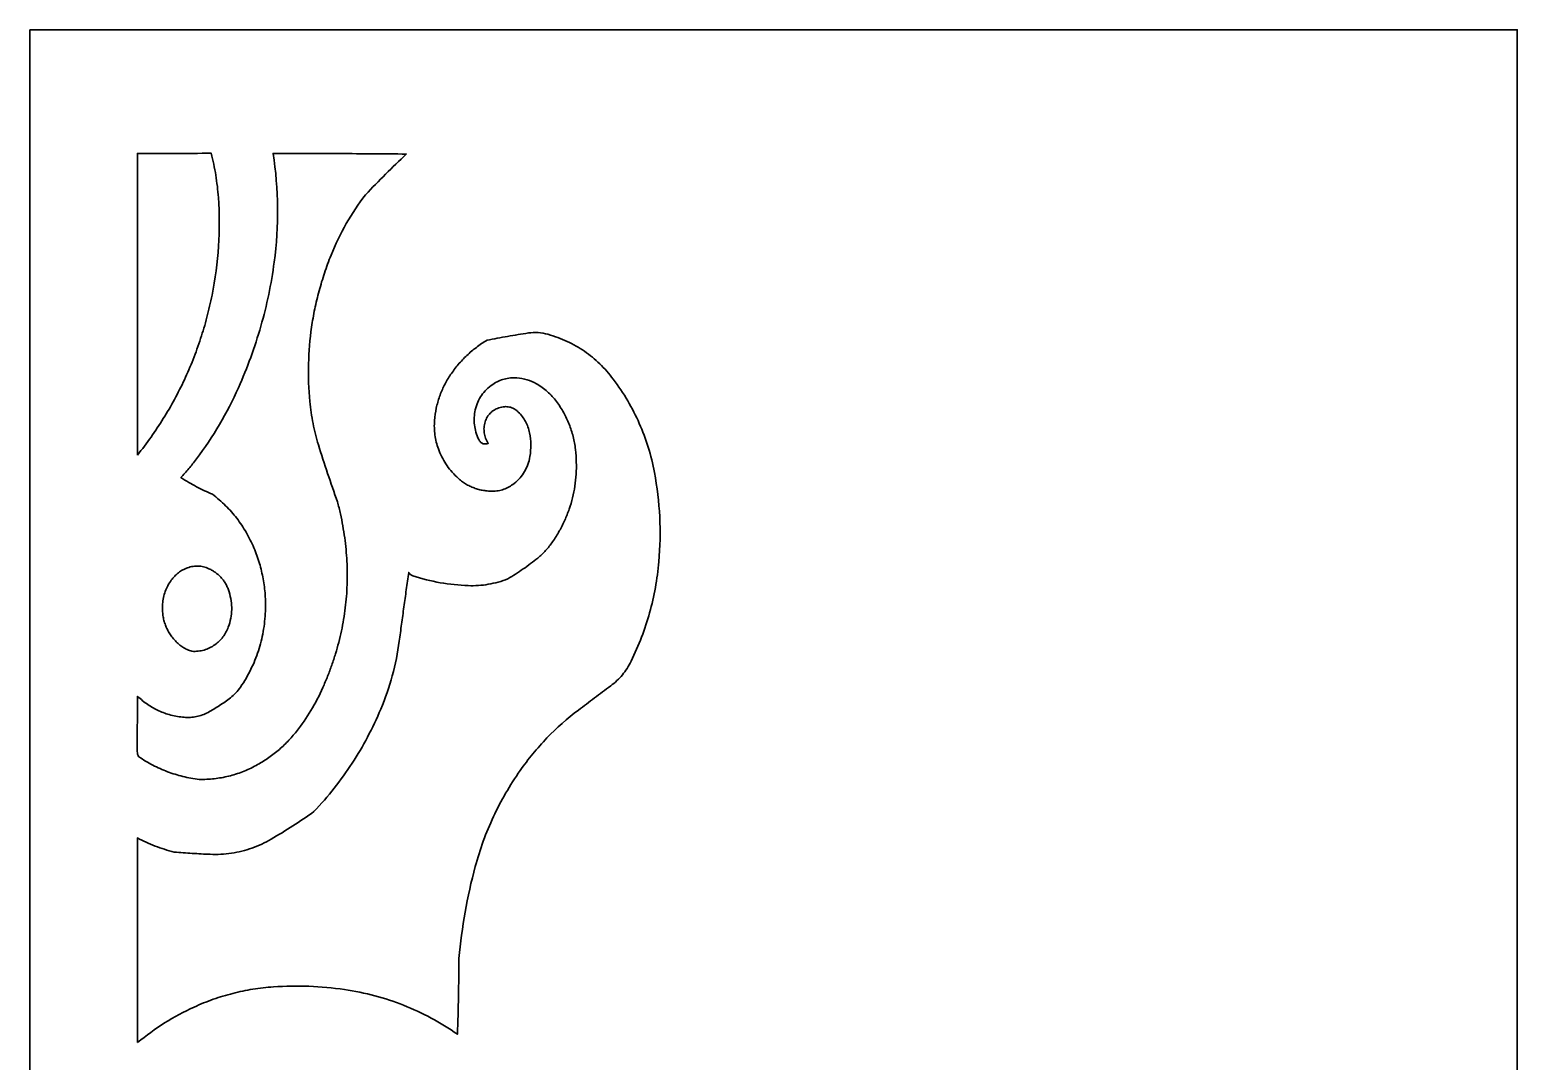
# Model space of a CAD drawing. Header units: centimetres. Extents: x 1.5 to 6.5, y -9 to 9.
# Drawn here: x 1.5 to 6.51, y 5.53 to 9 of the extents above; entities that cross this region are included whole.
import ezdxf

# ---------------------------------------------------------------- set-up
doc = ezdxf.new("R2010")
doc.units = ezdxf.units.CM
doc.header["$MEASUREMENT"] = 0
doc.layers.add('layer 1', color=7, linetype='Continuous')

msp = doc.modelspace()

# ---------------------------------------------------------------- linework, layer by layer
at = {"layer": 'layer 1', "color": 250, "lineweight": 30}
for points, knots in [([(1.50051, 9.00077), (1.50051, 9.00077), (1.50051, -9.00021), (1.50051, -9.00021), (1.50051, -9.00021), (1.50051, -9.00021), (6.50546, -9.00021), (6.50546, -9.00021), (6.50546, -9.00021), (6.50546, -9.00021), (6.50546, 9.00077), (6.50546, 9.00077), (6.50546, 9.00077), (6.50546, 9.00077), (1.50051, 9.00077), (1.50051, 9.00077)], [0, 0, 0, 0, 0.2, 0.2, 0.2, 0.2, 0.4, 0.4, 0.4, 0.4, 0.6, 0.6, 0.6, 0.6, 1, 1, 1, 1]), ([(2.07033, 6.47907), (2.05192, 6.48133), (2.03366, 6.48469), (2.01564, 6.48911), (2.01564, 6.48911), (1.99814, 6.49341), (1.98088, 6.49875), (1.964, 6.50511), (1.964, 6.50511), (1.9471, 6.51145), (1.93063, 6.51883), (1.91463, 6.52716), (1.91463, 6.52716), (1.89815, 6.53575), (1.8822, 6.54527), (1.86684, 6.55572), (1.86684, 6.55572), (1.86539, 6.55839), (1.86429, 6.56123), (1.86353, 6.56417), (1.86353, 6.56417), (1.86281, 6.56697), (1.86245, 6.56986), (1.86245, 6.57277), (1.86245, 6.57277), (1.86245, 6.57277), (1.86335, 6.75895), (1.86335, 6.75895), (1.86335, 6.75895), (1.86882, 6.75371), (1.87449, 6.74871), (1.88034, 6.74391), (1.88034, 6.74391), (1.88596, 6.73934), (1.89177, 6.73502), (1.89775, 6.73092), (1.89775, 6.73092), (1.90371, 6.72684), (1.90988, 6.723), (1.91617, 6.71944), (1.91617, 6.71944), (1.92238, 6.71592), (1.92875, 6.71269), (1.93525, 6.70976), (1.93525, 6.70976), (1.94813, 6.70391), (1.96154, 6.69918), (1.97525, 6.69566), (1.97525, 6.69566), (1.9898, 6.69192), (2.00461, 6.68936), (2.01956, 6.68806), (2.01956, 6.68806), (2.02678, 6.68741), (2.03402, 6.6873), (2.04126, 6.68768), (2.04126, 6.68768), (2.04807, 6.68804), (2.05486, 6.68891), (2.06154, 6.6903), (2.06154, 6.6903), (2.06824, 6.69167), (2.07481, 6.69355), (2.08122, 6.69593), (2.08122, 6.69593), (2.08783, 6.69837), (2.09424, 6.70129), (2.10043, 6.70467), (2.10043, 6.70467), (2.11365, 6.71191), (2.1266, 6.71966), (2.13927, 6.72787), (2.13927, 6.72787), (2.15184, 6.73603), (2.1641, 6.74465), (2.17602, 6.75373), (2.17602, 6.75373), (2.18248, 6.75864), (2.18853, 6.76409), (2.19406, 6.76998), (2.19406, 6.76998), (2.19978, 6.77608), (2.205, 6.7826), (2.20966, 6.78952), (2.20966, 6.78952), (2.22264, 6.8088), (2.23432, 6.82895), (2.24458, 6.84981), (2.24458, 6.84981), (2.25442, 6.86978), (2.26285, 6.89042), (2.26977, 6.91158), (2.26977, 6.91158), (2.27672, 6.93276), (2.28214, 6.95437), (2.28604, 6.97631), (2.28604, 6.97631), (2.29006, 6.99901), (2.29252, 7.02196), (2.29342, 7.045), (2.29342, 7.045), (2.29414, 7.06334), (2.29387, 7.08169), (2.29259, 7.1), (2.29259, 7.1), (2.29136, 7.11791), (2.28911, 7.13573), (2.28591, 7.15339), (2.28591, 7.15339), (2.2827, 7.17105), (2.27854, 7.18853), (2.2734, 7.20572), (2.2734, 7.20572), (2.26814, 7.22338), (2.26193, 7.24073), (2.2548, 7.25772), (2.2548, 7.25772), (2.24723, 7.2758), (2.23851, 7.29338), (2.22869, 7.31032), (2.22869, 7.31032), (2.21921, 7.32668), (2.20868, 7.34241), (2.19711, 7.35738), (2.19711, 7.35738), (2.18557, 7.37236), (2.17304, 7.38654), (2.15962, 7.39986), (2.15962, 7.39986), (2.14572, 7.41362), (2.13097, 7.42648), (2.11546, 7.43836), (2.11546, 7.43836), (2.10643, 7.44215), (2.09749, 7.44614), (2.08864, 7.45033), (2.08864, 7.45033), (2.0796, 7.45461), (2.07064, 7.45907), (2.06179, 7.46373), (2.06179, 7.46373), (2.05293, 7.46839), (2.04419, 7.47323), (2.03554, 7.47828), (2.03554, 7.47828), (2.02664, 7.48343), (2.01786, 7.48879), (2.00918, 7.49432), (2.00918, 7.49432), (2.01371, 7.49919), (2.01815, 7.50412), (2.02254, 7.50912), (2.02254, 7.50912), (2.027, 7.51423), (2.03142, 7.51938), (2.03577, 7.5246), (2.03577, 7.5246), (2.04011, 7.52983), (2.04437, 7.53509), (2.04859, 7.54043), (2.04859, 7.54043), (2.05289, 7.54587), (2.05712, 7.55139), (2.06129, 7.55694), (2.06129, 7.55694), (2.0892, 7.59419), (2.11504, 7.63297), (2.13868, 7.67306), (2.13868, 7.67306), (2.16228, 7.71311), (2.18364, 7.75444), (2.20267, 7.79685), (2.20267, 7.79685), (2.23273, 7.86386), (2.25792, 7.93293), (2.27807, 8.00358), (2.27807, 8.00358), (2.29819, 8.07418), (2.31321, 8.14612), (2.323, 8.21887), (2.323, 8.21887), (2.33121, 8.2797), (2.33499, 8.34102), (2.33437, 8.40238), (2.33437, 8.40238), (2.33374, 8.4635), (2.32869, 8.52448), (2.31928, 8.58489), (2.31928, 8.58489), (2.39403, 8.58484), (2.46877, 8.58462), (2.54352, 8.58426), (2.54352, 8.58426), (2.61819, 8.58388), (2.69287, 8.58334), (2.76755, 8.58262), (2.76755, 8.58262), (2.744, 8.56048), (2.72078, 8.53798), (2.69787, 8.51516), (2.69787, 8.51516), (2.67501, 8.49235), (2.65246, 8.46922), (2.63028, 8.44575), (2.63028, 8.44575), (2.60643, 8.41493), (2.58478, 8.38248), (2.56546, 8.34864), (2.56546, 8.34864), (2.54598, 8.3145), (2.52888, 8.27909), (2.51429, 8.2426), (2.51429, 8.2426), (2.50636, 8.22277), (2.49901, 8.20271), (2.49222, 8.18243), (2.49222, 8.18243), (2.48558, 8.16262), (2.47955, 8.14262), (2.47408, 8.12245), (2.47408, 8.12245), (2.46864, 8.10228), (2.4638, 8.08195), (2.45956, 8.06149), (2.45956, 8.06149), (2.45537, 8.04123), (2.45178, 8.02083), (2.44882, 8.00033), (2.44882, 8.00033), (2.44293, 7.95949), (2.43948, 7.91832), (2.43854, 7.87706), (2.43854, 7.87706), (2.43757, 7.83475), (2.4391, 7.79241), (2.44311, 7.75027), (2.44311, 7.75027), (2.44546, 7.72549), (2.44907, 7.70085), (2.45389, 7.67642), (2.45389, 7.67642), (2.45866, 7.65226), (2.46467, 7.62835), (2.47186, 7.60477), (2.47186, 7.60477), (2.48173, 7.57252), (2.49199, 7.5404), (2.50268, 7.5084), (2.50268, 7.5084), (2.51337, 7.47644), (2.52449, 7.44459), (2.53601, 7.41292), (2.53601, 7.41292), (2.53955, 7.39945), (2.54282, 7.38592), (2.54583, 7.37233), (2.54583, 7.37233), (2.54876, 7.35909), (2.55143, 7.34578), (2.55383, 7.33242), (2.55383, 7.33242), (2.55622, 7.31908), (2.55833, 7.30568), (2.56017, 7.29223), (2.56017, 7.29223), (2.56198, 7.27905), (2.56351, 7.26585), (2.56476, 7.25261), (2.56476, 7.25261), (2.56727, 7.22618), (2.56864, 7.19965), (2.56887, 7.17311), (2.56887, 7.17311), (2.56909, 7.14705), (2.56817, 7.12098), (2.56613, 7.095), (2.56613, 7.095), (2.56407, 7.06903), (2.56086, 7.04316), (2.55656, 7.01746), (2.55656, 7.01746), (2.55217, 6.99146), (2.54668, 6.96564), (2.54007, 6.94011), (2.54007, 6.94011), (2.53675, 6.92734), (2.53319, 6.91461), (2.52933, 6.90197), (2.52933, 6.90197), (2.52541, 6.88912), (2.52122, 6.87635), (2.51678, 6.86369), (2.51678, 6.86369), (2.51232, 6.851), (2.50761, 6.83843), (2.50264, 6.82594), (2.50264, 6.82594), (2.49755, 6.81317), (2.49222, 6.80048), (2.48661, 6.78793), (2.48661, 6.78793), (2.47482, 6.76146), (2.46142, 6.73573), (2.44649, 6.7109), (2.44649, 6.7109), (2.43184, 6.68654), (2.41565, 6.66312), (2.39806, 6.64077), (2.39806, 6.64077), (2.38876, 6.62896), (2.37888, 6.61762), (2.36843, 6.6068), (2.36843, 6.6068), (2.35819, 6.59617), (2.34741, 6.58609), (2.33611, 6.57656), (2.33611, 6.57656), (2.32484, 6.56706), (2.31307, 6.55812), (2.30088, 6.54978), (2.30088, 6.54978), (2.28842, 6.54128), (2.27551, 6.5334), (2.26226, 6.52616), (2.26226, 6.52616), (2.24743, 6.51807), (2.23208, 6.51092), (2.21632, 6.50477), (2.21632, 6.50477), (2.20106, 6.49884), (2.18544, 6.49388), (2.16952, 6.48998), (2.16952, 6.48998), (2.15361, 6.48608), (2.13745, 6.48321), (2.12118, 6.48142), (2.12118, 6.48142), (2.1043, 6.47956), (2.08731, 6.47878), (2.07033, 6.47907)], [0, 0, 0, 0, 0.0116279, 0.0116279, 0.0116279, 0.0116279, 0.0232558, 0.0232558, 0.0232558, 0.0232558, 0.0348837, 0.0348837, 0.0348837, 0.0348837, 0.0465116, 0.0465116, 0.0465116, 0.0465116, 0.0581395, 0.0581395, 0.0581395, 0.0581395, 0.0697674, 0.0697674, 0.0697674, 0.0697674, 0.0813953, 0.0813953, 0.0813953, 0.0813953, 0.0930233, 0.0930233, 0.0930233, 0.0930233, 0.1046512, 0.1046512, 0.1046512, 0.1046512, 0.1162791, 0.1162791, 0.1162791, 0.1162791, 0.127907, 0.127907, 0.127907, 0.127907, 0.1395349, 0.1395349, 0.1395349, 0.1395349, 0.1511628, 0.1511628, 0.1511628, 0.1511628, 0.1627907, 0.1627907, 0.1627907, 0.1627907, 0.1744186, 0.1744186, 0.1744186, 0.1744186, 0.1860465, 0.1860465, 0.1860465, 0.1860465, 0.1976744, 0.1976744, 0.1976744, 0.1976744, 0.2093023, 0.2093023, 0.2093023, 0.2093023, 0.2209302, 0.2209302, 0.2209302, 0.2209302, 0.2325581, 0.2325581, 0.2325581, 0.2325581, 0.244186, 0.244186, 0.244186, 0.244186, 0.255814, 0.255814, 0.255814, 0.255814, 0.2674419, 0.2674419, 0.2674419, 0.2674419, 0.2790698, 0.2790698, 0.2790698, 0.2790698, 0.2906977, 0.2906977, 0.2906977, 0.2906977, 0.3023256, 0.3023256, 0.3023256, 0.3023256, 0.3139535, 0.3139535, 0.3139535, 0.3139535, 0.3255814, 0.3255814, 0.3255814, 0.3255814, 0.3372093, 0.3372093, 0.3372093, 0.3372093, 0.3488372, 0.3488372, 0.3488372, 0.3488372, 0.3604651, 0.3604651, 0.3604651, 0.3604651, 0.372093, 0.372093, 0.372093, 0.372093, 0.3837209, 0.3837209, 0.3837209, 0.3837209, 0.3953488, 0.3953488, 0.3953488, 0.3953488, 0.4069767, 0.4069767, 0.4069767, 0.4069767, 0.4186047, 0.4186047, 0.4186047, 0.4186047, 0.4302326, 0.4302326, 0.4302326, 0.4302326, 0.4418605, 0.4418605, 0.4418605, 0.4418605, 0.4534884, 0.4534884, 0.4534884, 0.4534884, 0.4651163, 0.4651163, 0.4651163, 0.4651163, 0.4767442, 0.4767442, 0.4767442, 0.4767442, 0.4883721, 0.4883721, 0.4883721, 0.4883721, 0.5, 0.5, 0.5, 0.5, 0.5116279, 0.5116279, 0.5116279, 0.5116279, 0.5232558, 0.5232558, 0.5232558, 0.5232558, 0.5348837, 0.5348837, 0.5348837, 0.5348837, 0.5465116, 0.5465116, 0.5465116, 0.5465116, 0.5581395, 0.5581395, 0.5581395, 0.5581395, 0.5697674, 0.5697674, 0.5697674, 0.5697674, 0.5813953, 0.5813953, 0.5813953, 0.5813953, 0.5930233, 0.5930233, 0.5930233, 0.5930233, 0.6046512, 0.6046512, 0.6046512, 0.6046512, 0.6162791, 0.6162791, 0.6162791, 0.6162791, 0.627907, 0.627907, 0.627907, 0.627907, 0.6395349, 0.6395349, 0.6395349, 0.6395349, 0.6511628, 0.6511628, 0.6511628, 0.6511628, 0.6627907, 0.6627907, 0.6627907, 0.6627907, 0.6744186, 0.6744186, 0.6744186, 0.6744186, 0.6860465, 0.6860465, 0.6860465, 0.6860465, 0.6976744, 0.6976744, 0.6976744, 0.6976744, 0.7093023, 0.7093023, 0.7093023, 0.7093023, 0.7209302, 0.7209302, 0.7209302, 0.7209302, 0.7325581, 0.7325581, 0.7325581, 0.7325581, 0.744186, 0.744186, 0.744186, 0.744186, 0.755814, 0.755814, 0.755814, 0.755814, 0.7674419, 0.7674419, 0.7674419, 0.7674419, 0.7790698, 0.7790698, 0.7790698, 0.7790698, 0.7906977, 0.7906977, 0.7906977, 0.7906977, 0.8023256, 0.8023256, 0.8023256, 0.8023256, 0.8139535, 0.8139535, 0.8139535, 0.8139535, 0.8255814, 0.8255814, 0.8255814, 0.8255814, 0.8372093, 0.8372093, 0.8372093, 0.8372093, 0.8488372, 0.8488372, 0.8488372, 0.8488372, 0.8604651, 0.8604651, 0.8604651, 0.8604651, 0.872093, 0.872093, 0.872093, 0.872093, 0.8837209, 0.8837209, 0.8837209, 0.8837209, 0.8953488, 0.8953488, 0.8953488, 0.8953488, 0.9069767, 0.9069767, 0.9069767, 0.9069767, 0.9186047, 0.9186047, 0.9186047, 0.9186047, 0.9302326, 0.9302326, 0.9302326, 0.9302326, 0.9418605, 0.9418605, 0.9418605, 0.9418605, 0.9534884, 0.9534884, 0.9534884, 0.9534884, 0.9651163, 0.9651163, 0.9651163, 0.9651163, 0.9767442, 0.9767442, 0.9767442, 0.9767442, 1, 1, 1, 1]), ([(1.8629, 7.57019), (1.8629, 7.57019), (1.86292, 8.58502), (1.86292, 8.58502), (1.86292, 8.58502), (1.90421, 8.58498), (1.94549, 8.58495), (1.98677, 8.585), (1.98677, 8.585), (2.02826, 8.58502), (2.06974, 8.58509), (2.11123, 8.5852), (2.11123, 8.5852), (2.11741, 8.56088), (2.1225, 8.53632), (2.12649, 8.51155), (2.12649, 8.51155), (2.1305, 8.48661), (2.13339, 8.46148), (2.13519, 8.43629), (2.13519, 8.43629), (2.13904, 8.38172), (2.1392, 8.32696), (2.13564, 8.27237), (2.13564, 8.27237), (2.13203, 8.21714), (2.12472, 8.16221), (2.11376, 8.10795), (2.11376, 8.10795), (2.10872, 8.08298), (2.10296, 8.05815), (2.09648, 8.03352), (2.09648, 8.03352), (2.09016, 8.00943), (2.08312, 7.98551), (2.07537, 7.96185), (2.07537, 7.96185), (2.06764, 7.93816), (2.05919, 7.91473), (2.05004, 7.89156), (2.05004, 7.89156), (2.04097, 7.86859), (2.03119, 7.84588), (2.02077, 7.82352), (2.02077, 7.82352), (2.01033, 7.80113), (1.99921, 7.77907), (1.98742, 7.75736), (1.98742, 7.75736), (1.97559, 7.73553), (1.96308, 7.71403), (1.94995, 7.69296), (1.94995, 7.69296), (1.93679, 7.67187), (1.92303, 7.65117), (1.90867, 7.63091), (1.90867, 7.63091), (1.89401, 7.61022), (1.87874, 7.58998), (1.8629, 7.57019)], [0, 0, 0, 0, 0.0625, 0.0625, 0.0625, 0.0625, 0.125, 0.125, 0.125, 0.125, 0.1875, 0.1875, 0.1875, 0.1875, 0.25, 0.25, 0.25, 0.25, 0.3125, 0.3125, 0.3125, 0.3125, 0.375, 0.375, 0.375, 0.375, 0.4375, 0.4375, 0.4375, 0.4375, 0.5, 0.5, 0.5, 0.5, 0.5625, 0.5625, 0.5625, 0.5625, 0.625, 0.625, 0.625, 0.625, 0.6875, 0.6875, 0.6875, 0.6875, 0.75, 0.75, 0.75, 0.75, 0.8125, 0.8125, 0.8125, 0.8125, 0.875, 0.875, 0.875, 0.875, 1, 1, 1, 1]), ([(1.8629, 5.59374), (1.8629, 5.59374), (1.86292, 5.93792), (1.86292, 5.93792), (1.86292, 5.93792), (1.86292, 5.93792), (1.86276, 6.28218), (1.86276, 6.28218), (1.86276, 6.28218), (1.87231, 6.27707), (1.88199, 6.27227), (1.89183, 6.26779), (1.89183, 6.26779), (1.90185, 6.26321), (1.91203, 6.25896), (1.92231, 6.25501), (1.92231, 6.25501), (1.93262, 6.25107), (1.94302, 6.24746), (1.95356, 6.24416), (1.95356, 6.24416), (1.96443, 6.24074), (1.97541, 6.23764), (1.98646, 6.23489), (1.98646, 6.23489), (2.00665, 6.23312), (2.02685, 6.23159), (2.04706, 6.23031), (2.04706, 6.23031), (2.06737, 6.22901), (2.0877, 6.22798), (2.108, 6.22718), (2.108, 6.22718), (2.1318, 6.22626), (2.15563, 6.22756), (2.17916, 6.2311), (2.17916, 6.2311), (2.20269, 6.23462), (2.22584, 6.24038), (2.24828, 6.24824), (2.24828, 6.24824), (2.25949, 6.25217), (2.27049, 6.25663), (2.28125, 6.2616), (2.28125, 6.2616), (2.29198, 6.26655), (2.30247, 6.27202), (2.31267, 6.27796), (2.31267, 6.27796), (2.33737, 6.29237), (2.36175, 6.30734), (2.3858, 6.32285), (2.3858, 6.32285), (2.40985, 6.33836), (2.43354, 6.35441), (2.45689, 6.371), (2.45689, 6.371), (2.48078, 6.3963), (2.50358, 6.42268), (2.52514, 6.45), (2.52514, 6.45), (2.54634, 6.47685), (2.56631, 6.50464), (2.58498, 6.53328), (2.58498, 6.53328), (2.60367, 6.56195), (2.62104, 6.59142), (2.63704, 6.62163), (2.63704, 6.62163), (2.65329, 6.65229), (2.66817, 6.68367), (2.68162, 6.71565), (2.68162, 6.71565), (2.697, 6.75221), (2.70995, 6.78975), (2.72035, 6.82801), (2.72035, 6.82801), (2.7307, 6.86602), (2.7385, 6.90466), (2.7437, 6.9437), (2.7437, 6.9437), (2.74626, 6.96291), (2.74884, 6.98211), (2.75146, 7.00132), (2.75146, 7.00132), (2.75406, 7.02062), (2.7567, 7.03989), (2.75937, 7.05919), (2.75937, 7.05919), (2.76204, 7.07849), (2.76473, 7.09776), (2.76744, 7.11704), (2.76744, 7.11704), (2.77015, 7.1364), (2.77291, 7.15576), (2.77569, 7.17513), (2.77569, 7.17513), (2.7771, 7.17251), (2.779, 7.17017), (2.78131, 7.16827), (2.78131, 7.16827), (2.7836, 7.16634), (2.78627, 7.16489), (2.78911, 7.16397), (2.78911, 7.16397), (2.81941, 7.15415), (2.85036, 7.14644), (2.88172, 7.1409), (2.88172, 7.1409), (2.91292, 7.13539), (2.94447, 7.13205), (2.97612, 7.13091), (2.97612, 7.13091), (2.99864, 7.1301), (3.02121, 7.1316), (3.04342, 7.13544), (3.04342, 7.13544), (3.06599, 7.13931), (3.08811, 7.14545), (3.10945, 7.15379), (3.10945, 7.15379), (3.12689, 7.16428), (3.14397, 7.17535), (3.16066, 7.18698), (3.16066, 7.18698), (3.17738, 7.19866), (3.19372, 7.21092), (3.20959, 7.2237), (3.20959, 7.2237), (3.21909, 7.23134), (3.22799, 7.2397), (3.23624, 7.24869), (3.23624, 7.24869), (3.2448, 7.25803), (3.25267, 7.268), (3.25979, 7.27849), (3.25979, 7.27849), (3.26777, 7.29026), (3.27528, 7.30236), (3.28225, 7.31476), (3.28225, 7.31476), (3.28888, 7.32655), (3.29502, 7.33863), (3.30061, 7.35095), (3.30061, 7.35095), (3.30619, 7.36328), (3.31121, 7.37583), (3.31567, 7.38863), (3.31567, 7.38863), (3.32004, 7.40116), (3.3238, 7.41389), (3.32701, 7.42677), (3.32701, 7.42677), (3.33019, 7.43966), (3.33279, 7.45268), (3.33476, 7.46582), (3.33476, 7.46582), (3.33678, 7.47913), (3.33819, 7.49253), (3.339, 7.50598), (3.339, 7.50598), (3.33978, 7.51943), (3.33998, 7.53292), (3.33958, 7.54639), (3.33958, 7.54639), (3.33918, 7.56049), (3.33817, 7.57456), (3.33656, 7.58857), (3.33656, 7.58857), (3.33485, 7.60347), (3.33221, 7.61824), (3.32862, 7.63279), (3.32862, 7.63279), (3.32517, 7.64675), (3.32078, 7.66047), (3.31551, 7.67382), (3.31551, 7.67382), (3.31022, 7.6872), (3.30406, 7.7002), (3.29702, 7.71275), (3.29702, 7.71275), (3.28978, 7.72566), (3.28171, 7.73808), (3.27286, 7.74994), (3.27286, 7.74994), (3.26374, 7.76213), (3.25341, 7.77338), (3.242, 7.78347), (3.242, 7.78347), (3.23066, 7.79351), (3.21831, 7.80234), (3.20517, 7.80982), (3.20517, 7.80982), (3.19522, 7.81549), (3.18469, 7.82002), (3.17375, 7.82331), (3.17375, 7.82331), (3.16257, 7.82668), (3.15107, 7.82878), (3.13944, 7.82964), (3.13944, 7.82964), (3.13215, 7.83015), (3.12487, 7.83008), (3.11761, 7.82941), (3.11761, 7.82941), (3.11071, 7.82881), (3.10389, 7.82757), (3.09719, 7.8258), (3.09719, 7.8258), (3.09051, 7.82401), (3.08399, 7.82166), (3.07772, 7.81877), (3.07772, 7.81877), (3.07104, 7.81569), (3.0646, 7.81209), (3.05851, 7.80798), (3.05851, 7.80798), (3.0508, 7.80283), (3.04358, 7.79696), (3.03692, 7.79048), (3.03692, 7.79048), (3.03078, 7.7845), (3.02525, 7.77793), (3.02038, 7.77085), (3.02038, 7.77085), (3.01552, 7.76379), (3.0114, 7.75626), (3.00801, 7.74839), (3.00801, 7.74839), (3.0044, 7.73994), (3.00156, 7.73118), (2.99956, 7.72221), (2.99956, 7.72221), (2.99766, 7.71379), (2.99649, 7.70522), (2.996, 7.6966), (2.996, 7.6966), (2.99555, 7.6883), (2.99582, 7.67999), (2.99678, 7.67174), (2.99678, 7.67174), (2.99777, 7.66349), (2.99945, 7.65533), (3.0018, 7.64738), (3.0018, 7.64738), (3.00434, 7.63879), (3.00752, 7.63043), (3.01137, 7.62234), (3.01137, 7.62234), (3.01218, 7.62066), (3.0131, 7.61903), (3.01413, 7.61748), (3.01413, 7.61748), (3.01498, 7.6162), (3.01595, 7.61499), (3.017, 7.61389), (3.017, 7.61389), (3.01805, 7.6128), (3.01922, 7.61179), (3.02047, 7.61094), (3.02047, 7.61094), (3.02162, 7.61013), (3.02285, 7.60946), (3.02417, 7.60894), (3.02417, 7.60894), (3.02547, 7.6084), (3.02682, 7.60802), (3.02821, 7.6078), (3.02821, 7.6078), (3.02975, 7.60755), (3.0313, 7.60744), (3.03287, 7.60748), (3.03287, 7.60748), (3.03365, 7.60753), (3.03444, 7.60757), (3.03522, 7.60766), (3.03522, 7.60766), (3.03607, 7.60778), (3.03692, 7.60791), (3.03778, 7.60809), (3.03778, 7.60809), (3.03863, 7.60825), (3.03948, 7.60845), (3.04031, 7.60869), (3.04031, 7.60869), (3.04125, 7.60894), (3.04217, 7.60923), (3.04309, 7.60955), (3.04309, 7.60955), (3.04129, 7.61241), (3.03961, 7.61535), (3.03811, 7.61835), (3.03811, 7.61835), (3.0367, 7.62116), (3.03542, 7.62402), (3.0343, 7.62696), (3.0343, 7.62696), (3.0332, 7.62987), (3.03224, 7.63288), (3.03146, 7.6359), (3.03146, 7.6359), (3.03069, 7.63884), (3.03011, 7.6418), (3.02969, 7.6448), (3.02969, 7.6448), (3.02883, 7.65074), (3.02865, 7.65675), (3.02917, 7.66271), (3.02917, 7.66271), (3.02971, 7.66921), (3.03094, 7.67562), (3.03282, 7.68183), (3.03282, 7.68183), (3.03453, 7.68754), (3.0369, 7.69303), (3.03988, 7.69819), (3.03988, 7.69819), (3.04257, 7.70287), (3.04584, 7.70717), (3.04961, 7.71101), (3.04961, 7.71101), (3.05154, 7.71296), (3.05358, 7.71477), (3.05573, 7.71648), (3.05573, 7.71648), (3.05797, 7.71822), (3.0603, 7.71986), (3.06274, 7.72134), (3.06274, 7.72134), (3.06519, 7.72282), (3.06772, 7.72414), (3.0703, 7.72535), (3.0703, 7.72535), (3.07314, 7.72665), (3.07606, 7.72782), (3.07904, 7.72882), (3.07904, 7.72882), (3.08218, 7.72988), (3.08538, 7.73077), (3.08863, 7.73147), (3.08863, 7.73147), (3.0915, 7.7321), (3.09441, 7.73252), (3.09733, 7.73277), (3.09733, 7.73277), (3.10024, 7.73302), (3.10318, 7.73306), (3.10611, 7.7329), (3.10611, 7.7329), (3.10885, 7.73272), (3.11158, 7.73237), (3.11429, 7.73178), (3.11429, 7.73178), (3.11698, 7.73122), (3.11963, 7.73044), (3.1222, 7.72945), (3.1222, 7.72945), (3.12485, 7.72844), (3.12743, 7.72723), (3.12989, 7.72584), (3.12989, 7.72584), (3.13238, 7.72445), (3.13475, 7.72289), (3.13702, 7.72116), (3.13702, 7.72116), (3.13953, 7.71923), (3.14193, 7.71717), (3.14417, 7.71495), (3.14417, 7.71495), (3.14914, 7.71007), (3.15376, 7.70482), (3.15797, 7.69929), (3.15797, 7.69929), (3.16199, 7.69402), (3.16557, 7.68846), (3.16875, 7.68263), (3.16875, 7.68263), (3.17191, 7.67683), (3.17463, 7.67078), (3.17687, 7.66457), (3.17687, 7.66457), (3.17922, 7.65809), (3.18106, 7.65146), (3.18243, 7.64473), (3.18243, 7.64473), (3.18505, 7.63176), (3.18646, 7.61858), (3.18662, 7.60533), (3.18662, 7.60533), (3.18677, 7.59177), (3.18568, 7.57824), (3.18337, 7.56488), (3.18337, 7.56488), (3.1818, 7.55573), (3.17942, 7.54675), (3.17628, 7.53803), (3.17628, 7.53803), (3.17335, 7.52989), (3.16967, 7.52205), (3.16528, 7.51459), (3.16528, 7.51459), (3.16089, 7.50712), (3.15582, 7.50011), (3.15013, 7.49358), (3.15013, 7.49358), (3.14406, 7.48664), (3.13738, 7.48025), (3.13018, 7.47447), (3.13018, 7.47447), (3.12487, 7.47019), (3.11922, 7.46635), (3.11326, 7.46301), (3.11326, 7.46301), (3.10766, 7.45988), (3.10179, 7.45723), (3.09571, 7.4551), (3.09571, 7.4551), (3.08964, 7.45297), (3.08339, 7.45138), (3.07704, 7.45035), (3.07704, 7.45035), (3.0703, 7.44925), (3.06348, 7.44872), (3.05665, 7.44876), (3.05665, 7.44876), (3.05087, 7.44876), (3.04511, 7.44905), (3.03937, 7.44957), (3.03937, 7.44957), (3.03394, 7.45008), (3.02852, 7.45082), (3.02316, 7.45183), (3.02316, 7.45183), (3.01781, 7.45284), (3.0125, 7.45409), (3.00725, 7.45562), (3.00725, 7.45562), (3.00212, 7.45712), (2.99705, 7.45885), (2.9921, 7.46084), (2.9921, 7.46084), (2.98715, 7.46281), (2.98228, 7.46505), (2.97753, 7.46752), (2.97753, 7.46752), (2.97271, 7.47003), (2.96801, 7.47279), (2.96346, 7.47574), (2.96346, 7.47574), (2.95888, 7.47873), (2.95447, 7.48191), (2.95021, 7.48529), (2.95021, 7.48529), (2.94573, 7.48886), (2.94138, 7.49262), (2.93723, 7.49657), (2.93723, 7.49657), (2.93022, 7.50324), (2.92359, 7.5103), (2.91735, 7.5177), (2.91735, 7.5177), (2.91135, 7.52487), (2.90577, 7.53236), (2.90064, 7.54016), (2.90064, 7.54016), (2.8955, 7.54798), (2.89084, 7.55607), (2.88665, 7.56443), (2.88665, 7.56443), (2.88239, 7.57292), (2.8786, 7.58169), (2.87535, 7.59063), (2.87535, 7.59063), (2.86982, 7.60585), (2.86592, 7.6216), (2.86377, 7.63765), (2.86377, 7.63765), (2.86159, 7.65374), (2.86114, 7.67001), (2.86247, 7.6862), (2.86247, 7.6862), (2.86359, 7.70025), (2.8656, 7.71419), (2.8685, 7.728), (2.8685, 7.728), (2.87128, 7.74126), (2.87491, 7.75435), (2.87941, 7.76715), (2.87941, 7.76715), (2.88389, 7.77995), (2.8892, 7.79245), (2.89532, 7.80456), (2.89532, 7.80456), (2.90162, 7.81704), (2.90873, 7.8291), (2.91657, 7.84066), (2.91657, 7.84066), (2.92455, 7.85247), (2.9332, 7.86386), (2.94241, 7.87473), (2.94241, 7.87473), (2.95147, 7.88542), (2.9611, 7.89557), (2.97126, 7.90519), (2.97126, 7.90519), (2.98143, 7.91482), (2.99212, 7.92388), (3.00326, 7.93233), (3.00326, 7.93233), (3.01474, 7.94102), (3.02666, 7.94909), (3.03901, 7.95651), (3.03901, 7.95651), (3.06212, 7.96106), (3.08527, 7.96534), (3.10846, 7.96935), (3.10846, 7.96935), (3.1318, 7.97341), (3.15519, 7.97722), (3.17862, 7.98078), (3.17862, 7.98078), (3.18933, 7.9824), (3.20018, 7.98285), (3.21098, 7.98213), (3.21098, 7.98213), (3.22212, 7.98137), (3.23314, 7.97944), (3.24386, 7.97637), (3.24386, 7.97637), (3.25518, 7.97312), (3.26636, 7.96944), (3.27739, 7.96534), (3.27739, 7.96534), (3.28797, 7.96142), (3.29839, 7.95707), (3.30861, 7.95232), (3.30861, 7.95232), (3.31883, 7.94757), (3.32887, 7.94239), (3.33866, 7.93681), (3.33866, 7.93681), (3.3483, 7.93134), (3.35769, 7.92545), (3.36683, 7.91919), (3.36683, 7.91919), (3.37598, 7.91292), (3.38485, 7.90629), (3.39344, 7.89927), (3.39344, 7.89927), (3.40211, 7.89219), (3.41047, 7.88475), (3.41854, 7.87697), (3.41854, 7.87697), (3.42659, 7.86919), (3.43434, 7.86108), (3.44174, 7.85268), (3.44174, 7.85268), (3.4494, 7.84396), (3.45675, 7.83495), (3.46372, 7.82567), (3.46372, 7.82567), (3.48136, 7.80216), (3.49765, 7.77768), (3.51256, 7.75236), (3.51256, 7.75236), (3.52699, 7.72782), (3.53999, 7.70247), (3.55151, 7.67642), (3.55151, 7.67642), (3.56301, 7.6504), (3.57298, 7.62371), (3.58139, 7.59652), (3.58139, 7.59652), (3.58997, 7.56876), (3.59696, 7.54049), (3.60234, 7.51194), (3.60234, 7.51194), (3.61164, 7.46245), (3.61756, 7.41241), (3.62003, 7.36214), (3.62003, 7.36214), (3.62251, 7.31187), (3.62155, 7.26148), (3.61716, 7.21135), (3.61716, 7.21135), (3.61458, 7.18217), (3.6107, 7.15314), (3.6055, 7.12432), (3.6055, 7.12432), (3.60037, 7.09592), (3.59392, 7.06777), (3.58618, 7.03998), (3.58618, 7.03998), (3.57843, 7.01217), (3.56942, 6.98474), (3.55913, 6.95777), (3.55913, 6.95777), (3.54867, 6.93027), (3.53694, 6.90327), (3.52401, 6.87682), (3.52401, 6.87682), (3.51993, 6.86848), (3.51536, 6.86039), (3.51034, 6.85257), (3.51034, 6.85257), (3.5055, 6.84504), (3.50021, 6.8378), (3.49449, 6.8309), (3.49449, 6.8309), (3.48878, 6.82399), (3.48264, 6.81745), (3.47614, 6.81129), (3.47614, 6.81129), (3.46948, 6.80501), (3.46247, 6.79912), (3.45512, 6.79365), (3.45512, 6.79365), (3.43696, 6.78018), (3.41883, 6.76666), (3.40074, 6.75313), (3.40074, 6.75313), (3.38259, 6.73952), (3.36448, 6.7259), (3.34639, 6.71222), (3.34639, 6.71222), (3.30879, 6.68378), (3.27349, 6.65247), (3.24079, 6.61854), (3.24079, 6.61854), (3.20789, 6.58441), (3.17772, 6.54776), (3.15051, 6.50894), (3.15051, 6.50894), (3.13319, 6.48422), (3.11694, 6.45874), (3.10179, 6.43263), (3.10179, 6.43263), (3.08693, 6.40697), (3.07321, 6.38068), (3.06066, 6.35383), (3.06066, 6.35383), (3.04809, 6.32696), (3.03672, 6.29957), (3.02659, 6.27171), (3.02659, 6.27171), (3.01631, 6.24351), (3.00727, 6.21489), (2.9995, 6.18591), (2.9995, 6.18591), (2.98591, 6.13535), (2.97453, 6.08421), (2.96538, 6.03266), (2.96538, 6.03266), (2.95624, 5.98111), (2.94934, 5.92918), (2.9447, 5.87703), (2.9447, 5.87703), (2.94434, 5.83469), (2.94376, 5.79235), (2.94293, 5.75002), (2.94293, 5.75002), (2.9421, 5.70723), (2.94104, 5.66445), (2.93974, 5.62166), (2.93974, 5.62166), (2.9111, 5.64161), (2.88136, 5.65992), (2.85063, 5.67648), (2.85063, 5.67648), (2.82076, 5.69257), (2.78996, 5.70692), (2.75838, 5.7194), (2.75838, 5.7194), (2.72683, 5.73191), (2.69455, 5.74251), (2.66176, 5.75123), (2.66176, 5.75123), (2.62806, 5.76015), (2.59388, 5.76714), (2.55939, 5.77216), (2.55939, 5.77216), (2.51978, 5.77794), (2.47991, 5.7816), (2.43993, 5.78312), (2.43993, 5.78312), (2.40017, 5.78464), (2.36034, 5.78402), (2.32065, 5.78128), (2.32065, 5.78128), (2.29736, 5.77969), (2.27417, 5.77705), (2.2511, 5.77337), (2.2511, 5.77337), (2.22847, 5.76976), (2.20601, 5.76512), (2.18378, 5.75948), (2.18378, 5.75948), (2.16157, 5.75383), (2.13962, 5.74717), (2.11802, 5.73953), (2.11802, 5.73953), (2.09608, 5.73177), (2.07452, 5.72306), (2.05336, 5.71335), (2.05336, 5.71335), (2.01923, 5.69771), (1.98612, 5.67984), (1.95432, 5.65987), (1.95432, 5.65987), (1.92243, 5.63984), (1.8919, 5.61776), (1.8629, 5.59374)], [0, 0, 0, 0, 0.0055866, 0.0055866, 0.0055866, 0.0055866, 0.0111732, 0.0111732, 0.0111732, 0.0111732, 0.0167598, 0.0167598, 0.0167598, 0.0167598, 0.0223464, 0.0223464, 0.0223464, 0.0223464, 0.027933, 0.027933, 0.027933, 0.027933, 0.0335196, 0.0335196, 0.0335196, 0.0335196, 0.0391061, 0.0391061, 0.0391061, 0.0391061, 0.0446927, 0.0446927, 0.0446927, 0.0446927, 0.0502793, 0.0502793, 0.0502793, 0.0502793, 0.0558659, 0.0558659, 0.0558659, 0.0558659, 0.0614525, 0.0614525, 0.0614525, 0.0614525, 0.0670391, 0.0670391, 0.0670391, 0.0670391, 0.0726257, 0.0726257, 0.0726257, 0.0726257, 0.0782123, 0.0782123, 0.0782123, 0.0782123, 0.0837989, 0.0837989, 0.0837989, 0.0837989, 0.0893855, 0.0893855, 0.0893855, 0.0893855, 0.0949721, 0.0949721, 0.0949721, 0.0949721, 0.1005587, 0.1005587, 0.1005587, 0.1005587, 0.1061453, 0.1061453, 0.1061453, 0.1061453, 0.1117318, 0.1117318, 0.1117318, 0.1117318, 0.1173184, 0.1173184, 0.1173184, 0.1173184, 0.122905, 0.122905, 0.122905, 0.122905, 0.1284916, 0.1284916, 0.1284916, 0.1284916, 0.1340782, 0.1340782, 0.1340782, 0.1340782, 0.1396648, 0.1396648, 0.1396648, 0.1396648, 0.1452514, 0.1452514, 0.1452514, 0.1452514, 0.150838, 0.150838, 0.150838, 0.150838, 0.1564246, 0.1564246, 0.1564246, 0.1564246, 0.1620112, 0.1620112, 0.1620112, 0.1620112, 0.1675978, 0.1675978, 0.1675978, 0.1675978, 0.1731844, 0.1731844, 0.1731844, 0.1731844, 0.1787709, 0.1787709, 0.1787709, 0.1787709, 0.1843575, 0.1843575, 0.1843575, 0.1843575, 0.1899441, 0.1899441, 0.1899441, 0.1899441, 0.1955307, 0.1955307, 0.1955307, 0.1955307, 0.2011173, 0.2011173, 0.2011173, 0.2011173, 0.2067039, 0.2067039, 0.2067039, 0.2067039, 0.2122905, 0.2122905, 0.2122905, 0.2122905, 0.2178771, 0.2178771, 0.2178771, 0.2178771, 0.2234637, 0.2234637, 0.2234637, 0.2234637, 0.2290503, 0.2290503, 0.2290503, 0.2290503, 0.2346369, 0.2346369, 0.2346369, 0.2346369, 0.2402235, 0.2402235, 0.2402235, 0.2402235, 0.2458101, 0.2458101, 0.2458101, 0.2458101, 0.2513966, 0.2513966, 0.2513966, 0.2513966, 0.2569832, 0.2569832, 0.2569832, 0.2569832, 0.2625698, 0.2625698, 0.2625698, 0.2625698, 0.2681564, 0.2681564, 0.2681564, 0.2681564, 0.273743, 0.273743, 0.273743, 0.273743, 0.2793296, 0.2793296, 0.2793296, 0.2793296, 0.2849162, 0.2849162, 0.2849162, 0.2849162, 0.2905028, 0.2905028, 0.2905028, 0.2905028, 0.2960894, 0.2960894, 0.2960894, 0.2960894, 0.301676, 0.301676, 0.301676, 0.301676, 0.3072626, 0.3072626, 0.3072626, 0.3072626, 0.3128492, 0.3128492, 0.3128492, 0.3128492, 0.3184358, 0.3184358, 0.3184358, 0.3184358, 0.3240223, 0.3240223, 0.3240223, 0.3240223, 0.3296089, 0.3296089, 0.3296089, 0.3296089, 0.3351955, 0.3351955, 0.3351955, 0.3351955, 0.3407821, 0.3407821, 0.3407821, 0.3407821, 0.3463687, 0.3463687, 0.3463687, 0.3463687, 0.3519553, 0.3519553, 0.3519553, 0.3519553, 0.3575419, 0.3575419, 0.3575419, 0.3575419, 0.3631285, 0.3631285, 0.3631285, 0.3631285, 0.3687151, 0.3687151, 0.3687151, 0.3687151, 0.3743017, 0.3743017, 0.3743017, 0.3743017, 0.3798883, 0.3798883, 0.3798883, 0.3798883, 0.3854749, 0.3854749, 0.3854749, 0.3854749, 0.3910615, 0.3910615, 0.3910615, 0.3910615, 0.396648, 0.396648, 0.396648, 0.396648, 0.4022346, 0.4022346, 0.4022346, 0.4022346, 0.4078212, 0.4078212, 0.4078212, 0.4078212, 0.4134078, 0.4134078, 0.4134078, 0.4134078, 0.4189944, 0.4189944, 0.4189944, 0.4189944, 0.424581, 0.424581, 0.424581, 0.424581, 0.4301676, 0.4301676, 0.4301676, 0.4301676, 0.4357542, 0.4357542, 0.4357542, 0.4357542, 0.4413408, 0.4413408, 0.4413408, 0.4413408, 0.4469274, 0.4469274, 0.4469274, 0.4469274, 0.452514, 0.452514, 0.452514, 0.452514, 0.4581006, 0.4581006, 0.4581006, 0.4581006, 0.4636872, 0.4636872, 0.4636872, 0.4636872, 0.4692737, 0.4692737, 0.4692737, 0.4692737, 0.4748603, 0.4748603, 0.4748603, 0.4748603, 0.4804469, 0.4804469, 0.4804469, 0.4804469, 0.4860335, 0.4860335, 0.4860335, 0.4860335, 0.4916201, 0.4916201, 0.4916201, 0.4916201, 0.4972067, 0.4972067, 0.4972067, 0.4972067, 0.5027933, 0.5027933, 0.5027933, 0.5027933, 0.5083799, 0.5083799, 0.5083799, 0.5083799, 0.5139665, 0.5139665, 0.5139665, 0.5139665, 0.5195531, 0.5195531, 0.5195531, 0.5195531, 0.5251397, 0.5251397, 0.5251397, 0.5251397, 0.5307263, 0.5307263, 0.5307263, 0.5307263, 0.5363128, 0.5363128, 0.5363128, 0.5363128, 0.5418994, 0.5418994, 0.5418994, 0.5418994, 0.547486, 0.547486, 0.547486, 0.547486, 0.5530726, 0.5530726, 0.5530726, 0.5530726, 0.5586592, 0.5586592, 0.5586592, 0.5586592, 0.5642458, 0.5642458, 0.5642458, 0.5642458, 0.5698324, 0.5698324, 0.5698324, 0.5698324, 0.575419, 0.575419, 0.575419, 0.575419, 0.5810056, 0.5810056, 0.5810056, 0.5810056, 0.5865922, 0.5865922, 0.5865922, 0.5865922, 0.5921788, 0.5921788, 0.5921788, 0.5921788, 0.5977654, 0.5977654, 0.5977654, 0.5977654, 0.603352, 0.603352, 0.603352, 0.603352, 0.6089385, 0.6089385, 0.6089385, 0.6089385, 0.6145251, 0.6145251, 0.6145251, 0.6145251, 0.6201117, 0.6201117, 0.6201117, 0.6201117, 0.6256983, 0.6256983, 0.6256983, 0.6256983, 0.6312849, 0.6312849, 0.6312849, 0.6312849, 0.6368715, 0.6368715, 0.6368715, 0.6368715, 0.6424581, 0.6424581, 0.6424581, 0.6424581, 0.6480447, 0.6480447, 0.6480447, 0.6480447, 0.6536313, 0.6536313, 0.6536313, 0.6536313, 0.6592179, 0.6592179, 0.6592179, 0.6592179, 0.6648045, 0.6648045, 0.6648045, 0.6648045, 0.6703911, 0.6703911, 0.6703911, 0.6703911, 0.6759777, 0.6759777, 0.6759777, 0.6759777, 0.6815642, 0.6815642, 0.6815642, 0.6815642, 0.6871508, 0.6871508, 0.6871508, 0.6871508, 0.6927374, 0.6927374, 0.6927374, 0.6927374, 0.698324, 0.698324, 0.698324, 0.698324, 0.7039106, 0.7039106, 0.7039106, 0.7039106, 0.7094972, 0.7094972, 0.7094972, 0.7094972, 0.7150838, 0.7150838, 0.7150838, 0.7150838, 0.7206704, 0.7206704, 0.7206704, 0.7206704, 0.726257, 0.726257, 0.726257, 0.726257, 0.7318436, 0.7318436, 0.7318436, 0.7318436, 0.7374302, 0.7374302, 0.7374302, 0.7374302, 0.7430168, 0.7430168, 0.7430168, 0.7430168, 0.7486034, 0.7486034, 0.7486034, 0.7486034, 0.7541899, 0.7541899, 0.7541899, 0.7541899, 0.7597765, 0.7597765, 0.7597765, 0.7597765, 0.7653631, 0.7653631, 0.7653631, 0.7653631, 0.7709497, 0.7709497, 0.7709497, 0.7709497, 0.7765363, 0.7765363, 0.7765363, 0.7765363, 0.7821229, 0.7821229, 0.7821229, 0.7821229, 0.7877095, 0.7877095, 0.7877095, 0.7877095, 0.7932961, 0.7932961, 0.7932961, 0.7932961, 0.7988827, 0.7988827, 0.7988827, 0.7988827, 0.8044693, 0.8044693, 0.8044693, 0.8044693, 0.8100559, 0.8100559, 0.8100559, 0.8100559, 0.8156425, 0.8156425, 0.8156425, 0.8156425, 0.8212291, 0.8212291, 0.8212291, 0.8212291, 0.8268156, 0.8268156, 0.8268156, 0.8268156, 0.8324022, 0.8324022, 0.8324022, 0.8324022, 0.8379888, 0.8379888, 0.8379888, 0.8379888, 0.8435754, 0.8435754, 0.8435754, 0.8435754, 0.849162, 0.849162, 0.849162, 0.849162, 0.8547486, 0.8547486, 0.8547486, 0.8547486, 0.8603352, 0.8603352, 0.8603352, 0.8603352, 0.8659218, 0.8659218, 0.8659218, 0.8659218, 0.8715084, 0.8715084, 0.8715084, 0.8715084, 0.877095, 0.877095, 0.877095, 0.877095, 0.8826816, 0.8826816, 0.8826816, 0.8826816, 0.8882682, 0.8882682, 0.8882682, 0.8882682, 0.8938547, 0.8938547, 0.8938547, 0.8938547, 0.8994413, 0.8994413, 0.8994413, 0.8994413, 0.9050279, 0.9050279, 0.9050279, 0.9050279, 0.9106145, 0.9106145, 0.9106145, 0.9106145, 0.9162011, 0.9162011, 0.9162011, 0.9162011, 0.9217877, 0.9217877, 0.9217877, 0.9217877, 0.9273743, 0.9273743, 0.9273743, 0.9273743, 0.9329609, 0.9329609, 0.9329609, 0.9329609, 0.9385475, 0.9385475, 0.9385475, 0.9385475, 0.9441341, 0.9441341, 0.9441341, 0.9441341, 0.9497207, 0.9497207, 0.9497207, 0.9497207, 0.9553073, 0.9553073, 0.9553073, 0.9553073, 0.9608939, 0.9608939, 0.9608939, 0.9608939, 0.9664804, 0.9664804, 0.9664804, 0.9664804, 0.972067, 0.972067, 0.972067, 0.972067, 0.9776536, 0.9776536, 0.9776536, 0.9776536, 0.9832402, 0.9832402, 0.9832402, 0.9832402, 0.9888268, 0.9888268, 0.9888268, 0.9888268, 1, 1, 1, 1]), ([(2.04601, 6.91019), (2.04063, 6.91174), (2.03536, 6.91367), (2.03025, 6.91593), (2.03025, 6.91593), (2.0253, 6.91813), (2.0205, 6.92066), (2.01591, 6.92353), (2.01591, 6.92353), (2.01129, 6.9264), (2.0069, 6.9296), (2.00275, 6.93307), (2.00275, 6.93307), (1.9984, 6.93671), (1.9943, 6.94065), (1.99047, 6.94482), (1.99047, 6.94482), (1.98646, 6.94921), (1.98267, 6.95378), (1.97908, 6.95854), (1.97908, 6.95854), (1.97572, 6.963), (1.97259, 6.96763), (1.96967, 6.97241), (1.96967, 6.97241), (1.96678, 6.97718), (1.96414, 6.98211), (1.96176, 6.98716), (1.96176, 6.98716), (1.95943, 6.99211), (1.95737, 6.99717), (1.9556, 7.00233), (1.9556, 7.00233), (1.9538, 7.00751), (1.9523, 7.01275), (1.95109, 7.01808), (1.95109, 7.01808), (1.94984, 7.02353), (1.94887, 7.02904), (1.9482, 7.0346), (1.9482, 7.0346), (1.94753, 7.04016), (1.94715, 7.04574), (1.94704, 7.05132), (1.94704, 7.05132), (1.94692, 7.05728), (1.94708, 7.06325), (1.94753, 7.06921), (1.94753, 7.06921), (1.94807, 7.07658), (1.94912, 7.08389), (1.95064, 7.09113), (1.95064, 7.09113), (1.95212, 7.09805), (1.95407, 7.10484), (1.95647, 7.11148), (1.95647, 7.11148), (1.95889, 7.11813), (1.96178, 7.12459), (1.9651, 7.13082), (1.9651, 7.13082), (1.96853, 7.13725), (1.97241, 7.14344), (1.97669, 7.14935), (1.97669, 7.14935), (1.98018, 7.15417), (1.98404, 7.15874), (1.98818, 7.16303), (1.98818, 7.16303), (1.99217, 7.1671), (1.99645, 7.17089), (2.001, 7.17434), (2.001, 7.17434), (2.00555, 7.17777), (2.01035, 7.18087), (2.01537, 7.1836), (2.01537, 7.1836), (2.02064, 7.18645), (2.02608, 7.18889), (2.03169, 7.19095), (2.03169, 7.19095), (2.0376, 7.19312), (2.04372, 7.19474), (2.04995, 7.19575), (2.04995, 7.19575), (2.05576, 7.19669), (2.06163, 7.19702), (2.0675, 7.19678), (2.0675, 7.19678), (2.07337, 7.19653), (2.0792, 7.19568), (2.08489, 7.19425), (2.08489, 7.19425), (2.09112, 7.19268), (2.09718, 7.19055), (2.103, 7.18786), (2.103, 7.18786), (2.10728, 7.18589), (2.1115, 7.18369), (2.11558, 7.18131), (2.11558, 7.18131), (2.11939, 7.17909), (2.12308, 7.17667), (2.12665, 7.17405), (2.12665, 7.17405), (2.13021, 7.17145), (2.13362, 7.16865), (2.13689, 7.16569), (2.13689, 7.16569), (2.14007, 7.16278), (2.14308, 7.15971), (2.14592, 7.15648), (2.14592, 7.15648), (2.14875, 7.15325), (2.15141, 7.14987), (2.15388, 7.14633), (2.15388, 7.14633), (2.15639, 7.14272), (2.15872, 7.13898), (2.16083, 7.13512), (2.16083, 7.13512), (2.16293, 7.13127), (2.16486, 7.1273), (2.16656, 7.12322), (2.16656, 7.12322), (2.16838, 7.1189), (2.16999, 7.11448), (2.17138, 7.10998), (2.17138, 7.10998), (2.17443, 7.10007), (2.17672, 7.08994), (2.1782, 7.07967), (2.1782, 7.07967), (2.17959, 7.06999), (2.18015, 7.0602), (2.1799, 7.05043), (2.1799, 7.05043), (2.17968, 7.04063), (2.1786, 7.0309), (2.17672, 7.02129), (2.17672, 7.02129), (2.17474, 7.0112), (2.17199, 7.00128), (2.16842, 6.99162), (2.16842, 6.99162), (2.16618, 6.98552), (2.16352, 6.9796), (2.16042, 6.97389), (2.16042, 6.97389), (2.15749, 6.96846), (2.15417, 6.96326), (2.15045, 6.95833), (2.15045, 6.95833), (2.14675, 6.9534), (2.14267, 6.94876), (2.13826, 6.94446), (2.13826, 6.94446), (2.13369, 6.94), (2.12878, 6.93585), (2.1236, 6.93209), (2.1236, 6.93209), (2.11795, 6.92799), (2.11195, 6.92438), (2.10567, 6.92129), (2.10567, 6.92129), (2.09969, 6.91835), (2.09346, 6.91597), (2.08707, 6.91416), (2.08707, 6.91416), (2.08066, 6.91237), (2.07409, 6.91113), (2.06748, 6.91048), (2.06748, 6.91048), (2.06033, 6.90979), (2.05316, 6.9097), (2.04601, 6.91019)], [0, 0, 0, 0, 0.0222222, 0.0222222, 0.0222222, 0.0222222, 0.0444444, 0.0444444, 0.0444444, 0.0444444, 0.0666667, 0.0666667, 0.0666667, 0.0666667, 0.0888889, 0.0888889, 0.0888889, 0.0888889, 0.1111111, 0.1111111, 0.1111111, 0.1111111, 0.1333333, 0.1333333, 0.1333333, 0.1333333, 0.1555556, 0.1555556, 0.1555556, 0.1555556, 0.1777778, 0.1777778, 0.1777778, 0.1777778, 0.2, 0.2, 0.2, 0.2, 0.2222222, 0.2222222, 0.2222222, 0.2222222, 0.2444444, 0.2444444, 0.2444444, 0.2444444, 0.2666667, 0.2666667, 0.2666667, 0.2666667, 0.2888889, 0.2888889, 0.2888889, 0.2888889, 0.3111111, 0.3111111, 0.3111111, 0.3111111, 0.3333333, 0.3333333, 0.3333333, 0.3333333, 0.3555556, 0.3555556, 0.3555556, 0.3555556, 0.3777778, 0.3777778, 0.3777778, 0.3777778, 0.4, 0.4, 0.4, 0.4, 0.4222222, 0.4222222, 0.4222222, 0.4222222, 0.4444444, 0.4444444, 0.4444444, 0.4444444, 0.4666667, 0.4666667, 0.4666667, 0.4666667, 0.4888889, 0.4888889, 0.4888889, 0.4888889, 0.5111111, 0.5111111, 0.5111111, 0.5111111, 0.5333333, 0.5333333, 0.5333333, 0.5333333, 0.5555556, 0.5555556, 0.5555556, 0.5555556, 0.5777778, 0.5777778, 0.5777778, 0.5777778, 0.6, 0.6, 0.6, 0.6, 0.6222222, 0.6222222, 0.6222222, 0.6222222, 0.6444444, 0.6444444, 0.6444444, 0.6444444, 0.6666667, 0.6666667, 0.6666667, 0.6666667, 0.6888889, 0.6888889, 0.6888889, 0.6888889, 0.7111111, 0.7111111, 0.7111111, 0.7111111, 0.7333333, 0.7333333, 0.7333333, 0.7333333, 0.7555556, 0.7555556, 0.7555556, 0.7555556, 0.7777778, 0.7777778, 0.7777778, 0.7777778, 0.8, 0.8, 0.8, 0.8, 0.8222222, 0.8222222, 0.8222222, 0.8222222, 0.8444444, 0.8444444, 0.8444444, 0.8444444, 0.8666667, 0.8666667, 0.8666667, 0.8666667, 0.8888889, 0.8888889, 0.8888889, 0.8888889, 0.9111111, 0.9111111, 0.9111111, 0.9111111, 0.9333333, 0.9333333, 0.9333333, 0.9333333, 0.9555556, 0.9555556, 0.9555556, 0.9555556, 1, 1, 1, 1])]:
    msp.add_open_spline(points, degree=3, knots=knots, dxfattribs=at)

doc.saveas('drawing.dxf')
